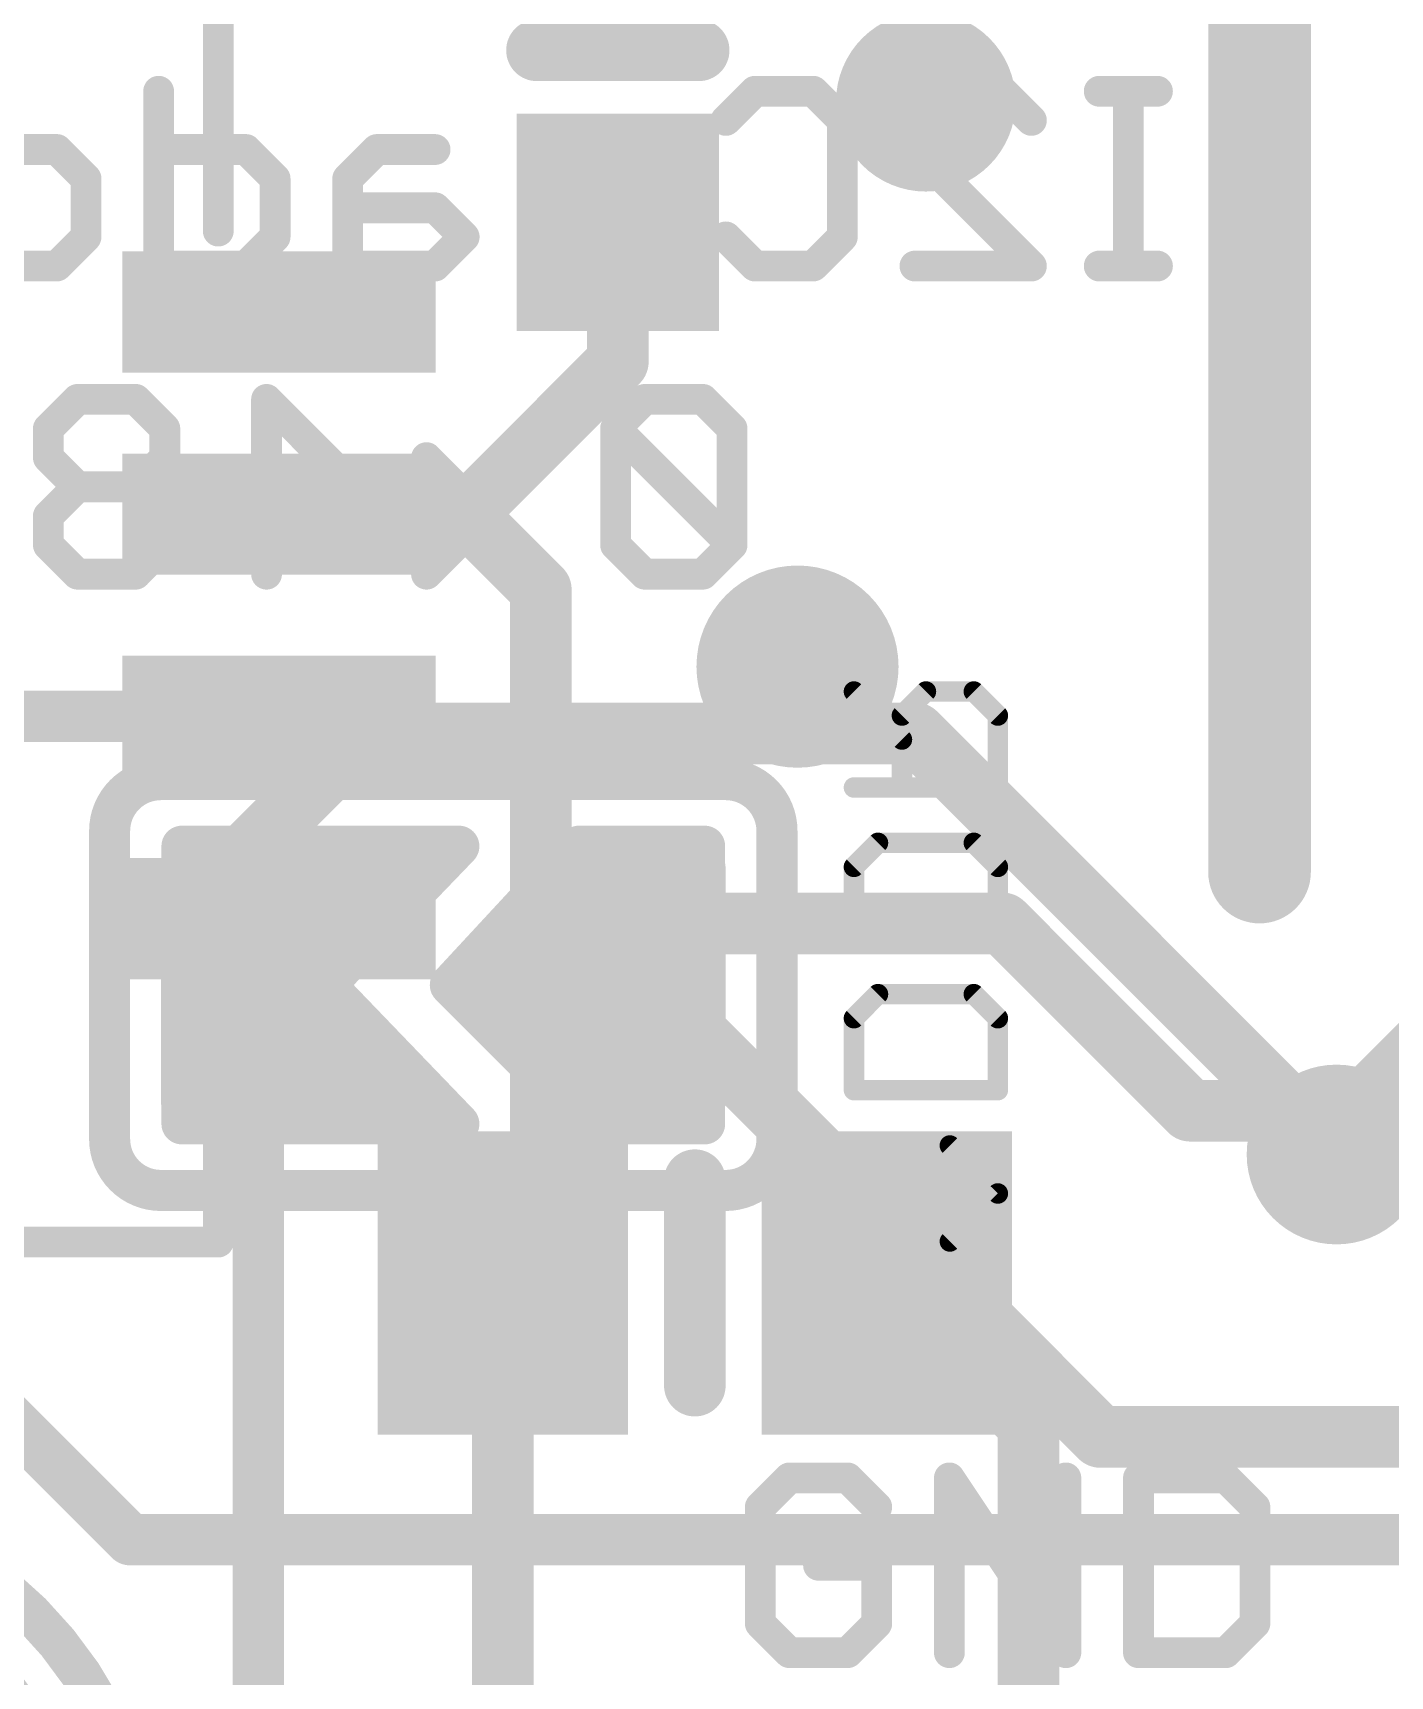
# Model space of a CAD drawing. Extents: x -0.1 to 34.1, y -8.2 to 17.9.
# Drawn here: x 3.96 to 10.68, y 3.64 to 11.77 of the extents above; entities that cross this region are included whole.
import ezdxf

# ---------------------------------------------------------------- set-up
doc = ezdxf.new("R2010")
doc.units = 0
for name, color, linetype in [('1', 12, 'CONTINUOUS'), ('16', 5, 'CONTINUOUS'), ('17', 110, 'CONTINUOUS'), ('18', 110, 'CONTINUOUS'), ('20', 53, 'CONTINUOUS'), ('21', 40, 'CONTINUOUS'), ('22', 6, 'CONTINUOUS')]:
    doc.layers.add(name, color=color, linetype=linetype)

# ---------------------------------------------------------------- blocks, each defined once
blk = doc.blocks.new('RECT')
blk.add_solid([(-0.5, -0.5), (0.5, -0.5), (-0.5, 0.5), (0.5, 0.5)])
blk = doc.blocks.new('PIE')
at = {"const_width": 0.5}
blk.add_lwpolyline([(0, -0.25, 1), (0, 0.25, 1), (0, -0.25)], format="xyb", dxfattribs=at)
blk = doc.blocks.new('RECT121920X243840R50')
at = {"const_width": 0.1905}
blk.add_lwpolyline([(0.2858, -0.5715), (0.2858, 0.5715, 0.4142), (0.1905, 0.6668), (-0.1905, 0.6668, 0.4142), (-0.2858, 0.5715), (-0.2858, -0.5715, 0.4142), (-0.1905, -0.6668), (0.1905, -0.6668, 0.4142)], format="xyb", close=True, dxfattribs=at)
blk.add_solid([(-0.2159, -0.5969), (0.2159, -0.5969), (-0.2159, 0.5969), (0.2159, 0.5969)])
blk = doc.blocks.new('ROUNDP')
at = {"const_width": 0.5}
blk.add_lwpolyline([(0, -0.25, 1), (0, 0.25, 1), (0, -0.25)], format="xyb", dxfattribs=at)
blk = doc.blocks.new('ROUNDV')
at = {"const_width": 0.5}
blk.add_lwpolyline([(0, -0.25, 1), (0, 0.25, 1), (0, -0.25)], format="xyb", dxfattribs=at)

msp = doc.modelspace()

# ---------------------------------------------------------------- linework, layer by layer
at = {"layer": '1'}
for points, const_width in [([(6.858, 10.834), (6.858, 10.144)], 0.3048), ([(6.858, 10.144), (6.104, 9.39)], 0.3048), ([(5.181, 9.39), (6.104, 9.39)], 0.3048), ([(6.104, 9.39), (6.477, 9.017)], 0.3048), ([(6.477, 9.017), (6.477, 7.366)], 0.3048), ([(5.181, 8.39), (3.437, 8.39)], 0.254), ([(5.181, 7.39), (5.08, 7.289)], 0.254), ([(6.477, 7.366), (6.477, 5.978)], 0.3048), ([(8.763, 7.366), (6.477, 7.366)], 0.3048), ([(9.6894, 6.4396), (8.763, 7.366)], 0.3048), ([(5.08, 7.289), (5.08, 1.905)], 0.254), ([(11.049, 6.985), (10.5036, 6.4396)], 0.3048), ([(10.287, 6.4396), (9.6894, 6.4396)], 0.3048), ([(10.5036, 6.4396), (10.287, 6.4396)], 0.3048), ([(10.287, 6.4396), (10.414, 6.3126)], 0.3048), ([(10.414, 6.3126), (10.414, 6.223)], 0.3048), ([(6.477, 5.978), (6.289, 5.79)], 0.3048), ([(6.289, 5.79), (6.289, 5.588)], 0.3048), ([(6.289, 5.588), (6.289, 2.601)], 0.3048), ([(8.89, 4.887), (8.189, 5.588)], 0.3048), ([(8.89, 2.54), (8.89, 4.887)], 0.3048)]:
    msp.add_lwpolyline(points, dxfattribs=dict(at, const_width=const_width))
for points, const_width in [([(6.9342, 10.834, 1), (6.7818, 10.834)], 0.1524), ([(6.9119, 10.0901, 1), (6.8041, 10.1979)], 0.1524), ([(6.7818, 10.144, 1), (6.9342, 10.144)], 0.1524), ([(5.181, 9.4662, 1), (5.181, 9.3138)], 0.1524), ([(6.1579, 9.4439, 1), (6.0501, 9.3361)], 0.1524), ([(6.0501, 9.4439, 1), (6.1579, 9.3361)], 0.1524), ([(6.104, 9.3138, 1), (6.104, 9.4662)], 0.1524), ([(6.5532, 9.017, 1), (6.4008, 9.017)], 0.1524), ([(6.4231, 8.9631, 1), (6.5309, 9.0709)], 0.1524), ([(5.181, 8.3265, 1), (5.181, 8.4535)], 0.127), ([(5.2259, 7.3451, 1), (5.1361, 7.4349)], 0.127), ([(6.5532, 7.366, 1), (6.4008, 7.366)], 0.1524), ([(6.477, 7.4422, 1), (6.477, 7.2898)], 0.1524), ([(8.8169, 7.4199, 1), (8.7091, 7.3121)], 0.1524), ([(8.763, 7.2898, 1), (8.763, 7.4422)], 0.1524), ([(5.1435, 7.289, 1), (5.0165, 7.289)], 0.127), ([(5.0351, 7.3339, 1), (5.1249, 7.2441)], 0.127), ([(6.4008, 7.366, 1), (6.5532, 7.366)], 0.1524), ([(9.6894, 6.5158, 1), (9.6894, 6.3634)], 0.1524), ([(10.287, 6.5158, 1), (10.287, 6.3634)], 0.1524), ([(10.3409, 6.4935, 1), (10.2331, 6.3857)], 0.1524), ([(10.287, 6.3634, 1), (10.287, 6.5158)], 0.1524), ([(10.5036, 6.3634, 1), (10.5036, 6.5158)], 0.1524), ([(9.6355, 6.3857, 1), (9.7433, 6.4935)], 0.1524), ([(10.4497, 6.4935, 1), (10.5575, 6.3857)], 0.1524), ([(10.4902, 6.3126, 1), (10.3378, 6.3126)], 0.1524), ([(10.3601, 6.2587, 1), (10.4679, 6.3665)], 0.1524), ([(10.3378, 6.223, 1), (10.4902, 6.223)], 0.1524), ([(6.5309, 5.9241, 1), (6.4231, 6.0319)], 0.1524), ([(6.4008, 5.978, 1), (6.5532, 5.978)], 0.1524), ([(6.3652, 5.79, 1), (6.2128, 5.79)], 0.1524), ([(6.2351, 5.8439, 1), (6.3429, 5.7361)], 0.1524), ([(6.3652, 5.588, 1), (6.2128, 5.588)], 0.1524), ([(8.2429, 5.6419, 1), (8.1351, 5.5341)], 0.1524), ([(6.2128, 5.588, 1), (6.3652, 5.588)], 0.1524), ([(8.9662, 4.887, 1), (8.8138, 4.887)], 0.1524), ([(8.8361, 4.8331, 1), (8.9439, 4.9409)], 0.1524)]:
    msp.add_lwpolyline(points, format="xyb", dxfattribs=dict(at, const_width=const_width))
at = {"layer": '16'}
for points, const_width in [([(5.6113, 8.3058), (4.9784, 7.6729)], 0.3048), ([(5.6113, 8.3058), (8.3312, 8.3058)], 0.3048), ([(8.3312, 8.3058), (10.414, 6.223)], 0.3048), ([(4.7014, 6.3746), (4.7014, 7.7478)], 0.2032), ([(4.7014, 7.7478), (6.0714, 7.7478)], 0.2032), ([(4.7014, 7.7216), (6.0462, 7.7216)], 0.2032), ([(4.9784, 7.0612), (4.9784, 7.6729)], 0.3048), ([(6.0714, 7.7478), (5.4102, 7.0612)], 0.2032), ([(6.6659, 7.7478), (6.0293, 7.0612)], 0.2032), ([(6.6416, 7.7216), (7.2874, 7.7216)], 0.2032), ([(7.2874, 7.7478), (6.6659, 7.7478)], 0.2032), ([(7.2874, 6.3746), (7.2874, 7.7478)], 0.2032), ([(4.7014, 7.5184), (5.8505, 7.5184)], 0.2032), ([(6.4532, 7.5184), (7.2874, 7.5184)], 0.2032), ([(4.7014, 7.3152), (5.6548, 7.3152)], 0.2032), ([(6.2648, 7.3152), (7.2874, 7.3152)], 0.2032), ([(4.7014, 7.112), (5.4591, 7.112)], 0.2032), ([(5.4102, 7.0612), (6.0714, 6.3746)], 0.2032), ([(6.0293, 7.0612), (6.7159, 6.3746)], 0.2032), ([(6.0764, 7.112), (7.2874, 7.112)], 0.2032), ([(9.2456, 4.826), (7.0104, 7.0612)], 0.3048), ([(4.7014, 6.9088), (5.557, 6.9088)], 0.2032), ([(6.1817, 6.9088), (7.2874, 6.9088)], 0.2032), ([(4.7014, 6.7056), (5.7526, 6.7056)], 0.2032), ([(6.3849, 6.7056), (7.2874, 6.7056)], 0.2032), ([(4.7014, 6.5024), (5.9483, 6.5024)], 0.2032), ([(6.5881, 6.5024), (7.2874, 6.5024)], 0.2032), ([(6.0714, 6.3746), (4.7014, 6.3746)], 0.2032), ([(6.7159, 6.3746), (7.2874, 6.3746)], 0.2032), ([(15.61, 6.223), (10.414, 6.223)], 0.3048), ([(4.445, 4.318), (3.429, 5.334)], 0.254), ([(12.6267, 4.826), (9.2456, 4.826)], 0.3048), ([(4.445, 4.318), (11.43, 4.318)], 0.254)]:
    msp.add_lwpolyline(points, dxfattribs=dict(at, const_width=const_width))
for points, const_width in [([(5.6113, 8.382, 1), (5.6113, 8.2296)], 0.1524), ([(5.6652, 8.2519, 1), (5.5574, 8.3597)], 0.1524), ([(8.3851, 8.3597, 1), (8.2773, 8.2519)], 0.1524), ([(8.3312, 8.2296, 1), (8.3312, 8.382)], 0.1524), ([(4.7522, 7.7478, 1), (4.6506, 7.7478)], 0.1016), ([(4.7014, 7.7986, 1), (4.7014, 7.697)], 0.1016), ([(4.7014, 7.7724, 1), (4.7014, 7.6708)], 0.1016), ([(5.0546, 7.6729, 1), (4.9022, 7.6729)], 0.1524), ([(4.9245, 7.7268, 1), (5.0323, 7.619)], 0.1524), ([(6.108, 7.7126, 1), (6.0348, 7.783)], 0.1016), ([(6.0462, 7.6708, 1), (6.0462, 7.7724)], 0.1016), ([(6.0714, 7.697, 1), (6.0714, 7.7986)], 0.1016), ([(6.6416, 7.7724, 1), (6.6416, 7.6708)], 0.1016), ([(6.6659, 7.7986, 1), (6.6659, 7.697)], 0.1016), ([(6.7032, 7.7133, 1), (6.6286, 7.7823)], 0.1016), ([(7.3382, 7.7478, 1), (7.2366, 7.7478)], 0.1016), ([(7.2874, 7.697, 1), (7.2874, 7.7986)], 0.1016), ([(7.2874, 7.6708, 1), (7.2874, 7.7724)], 0.1016), ([(4.7014, 7.5692, 1), (4.7014, 7.4676)], 0.1016), ([(5.8505, 7.4676, 1), (5.8505, 7.5692)], 0.1016), ([(6.4532, 7.5692, 1), (6.4532, 7.4676)], 0.1016), ([(7.2874, 7.4676, 1), (7.2874, 7.5692)], 0.1016), ([(4.7014, 7.366, 1), (4.7014, 7.2644)], 0.1016), ([(5.6548, 7.2644, 1), (5.6548, 7.366)], 0.1016), ([(6.2648, 7.366, 1), (6.2648, 7.2644)], 0.1016), ([(7.2874, 7.2644, 1), (7.2874, 7.366)], 0.1016), ([(4.7014, 7.1628, 1), (4.7014, 7.0612)], 0.1016), ([(5.4468, 7.0964, 1), (5.3736, 7.026)], 0.1016), ([(5.4591, 7.0612, 1), (5.4591, 7.1628)], 0.1016), ([(6.0652, 7.0971, 1), (5.9934, 7.0253)], 0.1016), ([(6.0764, 7.1628, 1), (6.0764, 7.0612)], 0.1016), ([(7.0643, 7.1151, 1), (6.9565, 7.0073)], 0.1524), ([(7.2874, 7.0612, 1), (7.2874, 7.1628)], 0.1016), ([(4.9022, 7.0612, 1), (5.0546, 7.0612)], 0.1524), ([(5.3736, 7.0964, 1), (5.4468, 7.026)], 0.1016), ([(5.992, 7.0957, 1), (6.0666, 7.0267)], 0.1016), ([(4.7014, 6.9596, 1), (4.7014, 6.858)], 0.1016), ([(5.557, 6.858, 1), (5.557, 6.9596)], 0.1016), ([(6.1817, 6.9596, 1), (6.1817, 6.858)], 0.1016), ([(7.2874, 6.858, 1), (7.2874, 6.9596)], 0.1016), ([(4.7014, 6.7564, 1), (4.7014, 6.6548)], 0.1016), ([(5.7526, 6.6548, 1), (5.7526, 6.7564)], 0.1016), ([(6.3849, 6.7564, 1), (6.3849, 6.6548)], 0.1016), ([(7.2874, 6.6548, 1), (7.2874, 6.7564)], 0.1016), ([(4.7014, 6.5532, 1), (4.7014, 6.4516)], 0.1016), ([(5.9483, 6.4516, 1), (5.9483, 6.5532)], 0.1016), ([(6.5881, 6.5532, 1), (6.5881, 6.4516)], 0.1016), ([(7.2874, 6.4516, 1), (7.2874, 6.5532)], 0.1016), ([(4.7014, 6.4254, 1), (4.7014, 6.3238)], 0.1016), ([(4.6506, 6.3746, 1), (4.7522, 6.3746)], 0.1016), ([(6.0348, 6.3394, 1), (6.108, 6.4098)], 0.1016), ([(6.0714, 6.3238, 1), (6.0714, 6.4254)], 0.1016), ([(6.7159, 6.4254, 1), (6.7159, 6.3238)], 0.1016), ([(6.68, 6.3387, 1), (6.7518, 6.4105)], 0.1016), ([(7.2366, 6.3746, 1), (7.3382, 6.3746)], 0.1016), ([(7.2874, 6.3238, 1), (7.2874, 6.4254)], 0.1016), ([(10.414, 6.2992, 1), (10.414, 6.1468)], 0.1524), ([(10.3601, 6.1691, 1), (10.4679, 6.2769)], 0.1524), ([(9.2456, 4.9022, 1), (9.2456, 4.7498)], 0.1524), ([(9.1917, 4.7721, 1), (9.2995, 4.8799)], 0.1524), ([(4.445, 4.3815, 1), (4.445, 4.2545)], 0.127), ([(4.4001, 4.2731, 1), (4.4899, 4.3629)], 0.127)]:
    msp.add_lwpolyline(points, format="xyb", dxfattribs=dict(at, const_width=const_width))
at = {"layer": '20', "const_width": 0.508}
msp.add_lwpolyline([(10.033, 7.62), (10.033, 12.065)], dxfattribs=at)
at = {"layer": '20', "const_width": 0.254}
msp.add_lwpolyline([(9.906, 7.62, 1), (10.16, 7.62)], format="xyb", dxfattribs=at)
at = {"layer": '21'}
for points, const_width in [([(4.881, 11.89), (4.881, 10.79)], 0.1524), ([(7.258, 11.684), (6.458, 11.684)], 0.3048), ([(4.881, 6.99), (4.881, 5.79)], 0.1524), ([(7.239, 6.096), (7.239, 5.08)], 0.3048), ([(4.881, 5.79), (2.281, 5.79)], 0.1524), ([(7.707, 4.6235), (7.5629, 4.4795)], 0.1524), ([(7.9951, 4.6235), (7.707, 4.6235)], 0.1524), ([(8.1391, 4.4795), (7.9951, 4.6235)], 0.1524), ([(8.4984, 3.7592), (8.4984, 4.6235)], 0.1524), ([(8.4984, 4.6235), (9.0747, 3.7592)], 0.1524), ([(9.0747, 3.7592), (9.0747, 4.6235)], 0.1524), ([(9.434, 4.6235), (9.434, 3.7592)], 0.1524), ([(9.8661, 4.6235), (9.434, 4.6235)], 0.1524), ([(10.0102, 4.4795), (9.8661, 4.6235)], 0.1524), ([(7.5629, 4.4795), (7.5629, 3.9033)], 0.1524), ([(10.0102, 3.9033), (10.0102, 4.4795)], 0.1524), ([(8.1391, 4.1914), (7.851, 4.1914)], 0.1524), ([(8.1391, 3.9033), (8.1391, 4.1914)], 0.1524), ([(7.5629, 3.9033), (7.707, 3.7592)], 0.1524), ([(7.9951, 3.7592), (8.1391, 3.9033)], 0.1524), ([(9.8661, 3.7592), (10.0102, 3.9033)], 0.1524), ([(7.707, 3.7592), (7.9951, 3.7592)], 0.1524), ([(9.434, 3.7592), (9.8661, 3.7592)], 0.1524)]:
    msp.add_lwpolyline(points, dxfattribs=dict(at, const_width=const_width))
for points, const_width in [([(6.458, 11.7602, 1), (6.458, 11.6078)], 0.1524), ([(7.258, 11.6078, 1), (7.258, 11.7602)], 0.1524), ([(4.8429, 10.79, 1), (4.9191, 10.79)], 0.0762), ([(4.9191, 6.99, 1), (4.8429, 6.99)], 0.0762), ([(7.3152, 6.096, 1), (7.1628, 6.096)], 0.1524), ([(4.881, 5.7519, 1), (4.881, 5.8281)], 0.0762), ([(4.8429, 5.79, 1), (4.9191, 5.79)], 0.0762), ([(7.1628, 5.08, 1), (7.3152, 5.08)], 0.1524), ([(2.54, 0.54, 1), (2.54, 4.54, 1), (2.54, 0.54)], 0.2032), ([(7.707, 4.6616, 1), (7.707, 4.5854)], 0.0762), ([(7.7339, 4.5966, 1), (7.68, 4.6505)], 0.0762), ([(8.022, 4.6505, 1), (7.9681, 4.5966)], 0.0762), ([(7.9951, 4.5854, 1), (7.9951, 4.6616)], 0.0762), ([(8.5301, 4.6447, 1), (8.4667, 4.6024)], 0.0762), ([(8.5365, 4.6235, 1), (8.4603, 4.6235)], 0.0762), ([(9.1128, 4.6235, 1), (9.0366, 4.6235)], 0.0762), ([(9.4721, 4.6235, 1), (9.3959, 4.6235)], 0.0762), ([(9.434, 4.6616, 1), (9.434, 4.5854)], 0.0762), ([(9.8931, 4.6505, 1), (9.8392, 4.5966)], 0.0762), ([(9.8661, 4.5854, 1), (9.8661, 4.6616)], 0.0762), ([(7.601, 4.4795, 1), (7.5248, 4.4795)], 0.0762), ([(10.0483, 4.4795, 1), (9.9721, 4.4795)], 0.0762), ([(7.536, 4.5064, 1), (7.5899, 4.4525)], 0.0762), ([(8.1122, 4.4525, 1), (8.1661, 4.5064)], 0.0762), ([(9.9832, 4.4525, 1), (10.0371, 4.5064)], 0.0762), ([(7.851, 4.2295, 1), (7.851, 4.1533)], 0.0762), ([(8.1772, 4.1914, 1), (8.101, 4.1914)], 0.0762), ([(8.1391, 4.1533, 1), (8.1391, 4.2295)], 0.0762), ([(7.5899, 3.9302, 1), (7.536, 3.8763)], 0.0762), ([(7.5248, 3.9033, 1), (7.601, 3.9033)], 0.0762), ([(8.101, 3.9033, 1), (8.1772, 3.9033)], 0.0762), ([(8.1661, 3.8763, 1), (8.1122, 3.9302)], 0.0762), ([(9.9721, 3.9033, 1), (10.0483, 3.9033)], 0.0762), ([(10.0371, 3.8763, 1), (9.9832, 3.9302)], 0.0762), ([(7.707, 3.7973, 1), (7.707, 3.7211)], 0.0762), ([(7.68, 3.7323, 1), (7.7339, 3.7861)], 0.0762), ([(7.9681, 3.7861, 1), (8.022, 3.7323)], 0.0762), ([(7.9951, 3.7211, 1), (7.9951, 3.7973)], 0.0762), ([(9.434, 3.7973, 1), (9.434, 3.7211)], 0.0762), ([(9.8392, 3.7861, 1), (9.8931, 3.7323)], 0.0762), ([(9.8661, 3.7211, 1), (9.8661, 3.7973)], 0.0762), ([(8.4603, 3.7592, 1), (8.5365, 3.7592)], 0.0762), ([(9.0366, 3.7592, 1), (9.1128, 3.7592)], 0.0762), ([(9.043, 3.7381, 1), (9.1064, 3.7803)], 0.0762), ([(9.3959, 3.7592, 1), (9.4721, 3.7592)], 0.0762)]:
    msp.add_lwpolyline(points, format="xyb", dxfattribs=dict(at, const_width=const_width))
at = {"layer": '22'}
for points, const_width in [([(4.586, 11.4815), (4.586, 10.6172)], 0.1524), ([(7.3926, 11.3375), (7.5366, 11.4815)], 0.1524), ([(7.5366, 11.4815), (7.8247, 11.4815)], 0.1524), ([(7.8247, 11.4815), (7.9688, 11.3375)], 0.1524), ([(8.3281, 11.3375), (8.4722, 11.4815)], 0.1524), ([(8.4722, 11.4815), (8.7603, 11.4815)], 0.1524), ([(8.7603, 11.4815), (8.9043, 11.3375)], 0.1524), ([(9.528, 11.4815), (9.2399, 11.4815)], 0.1524), ([(9.3839, 10.6172), (9.3839, 11.4815)], 0.1524), ([(7.9688, 11.3375), (7.9688, 10.7613)], 0.1524), ([(8.3281, 11.1934), (8.3281, 11.3375)], 0.1524), ([(4.0827, 11.1934), (3.6505, 11.1934)], 0.1524), ([(4.2267, 11.0494), (4.0827, 11.1934)], 0.1524), ([(5.0182, 11.1934), (4.586, 11.1934)], 0.1524), ([(5.1622, 11.0494), (5.0182, 11.1934)], 0.1524), ([(5.6656, 11.1934), (5.5215, 11.0494)], 0.1524), ([(5.9537, 11.1934), (5.6656, 11.1934)], 0.1524), ([(8.9043, 10.6172), (8.3281, 11.1934)], 0.1524), ([(4.2267, 10.7613), (4.2267, 11.0494)], 0.1524), ([(5.1622, 10.7613), (5.1622, 11.0494)], 0.1524), ([(5.5215, 11.0494), (5.5215, 10.6172)], 0.1524), ([(5.9537, 10.9053), (5.5215, 10.9053)], 0.1524), ([(6.0978, 10.7613), (5.9537, 10.9053)], 0.1524), ([(4.0827, 10.6172), (4.2267, 10.7613)], 0.1524), ([(5.0182, 10.6172), (5.1622, 10.7613)], 0.1524), ([(5.9537, 10.6172), (6.0978, 10.7613)], 0.1524), ([(7.5366, 10.6172), (7.3926, 10.7613)], 0.1524), ([(7.9688, 10.7613), (7.8247, 10.6172)], 0.1524), ([(3.6505, 10.6172), (4.0827, 10.6172)], 0.1524), ([(4.586, 10.6172), (5.0182, 10.6172)], 0.1524), ([(5.5215, 10.6172), (5.9537, 10.6172)], 0.1524), ([(7.8247, 10.6172), (7.5366, 10.6172)], 0.1524), ([(8.3281, 10.6172), (8.9043, 10.6172)], 0.1524), ([(9.528, 10.6172), (9.2399, 10.6172)], 0.1524), ([(4.1844, 9.9575), (4.0403, 9.8135)], 0.1524), ([(4.4725, 9.9575), (4.1844, 9.9575)], 0.1524), ([(4.6165, 9.8135), (4.4725, 9.9575)], 0.1524), ([(5.1199, 9.0932), (5.1199, 9.9575)], 0.1524), ([(5.1199, 9.9575), (5.552, 9.5254)], 0.1524), ([(6.9909, 9.9575), (6.8469, 9.8135)], 0.1524), ([(7.279, 9.9575), (6.9909, 9.9575)], 0.1524), ([(7.4231, 9.8135), (7.279, 9.9575)], 0.1524), ([(4.0403, 9.8135), (4.0403, 9.6694)], 0.1524), ([(4.6165, 9.6694), (4.6165, 9.8135)], 0.1524), ([(6.8469, 9.8135), (6.8469, 9.2373)], 0.1524), ([(7.4231, 9.2373), (6.8469, 9.8135)], 0.1524), ([(7.4231, 9.2373), (7.4231, 9.8135)], 0.1524), ([(4.0403, 9.6694), (4.1844, 9.5254)], 0.1524), ([(4.4725, 9.5254), (4.6165, 9.6694)], 0.1524), ([(6.4876, 9.6694), (5.9113, 9.0932)], 0.1524), ([(6.4876, 9.0932), (5.9113, 9.6694)], 0.1524), ([(4.1844, 9.5254), (4.0403, 9.3813)], 0.1524), ([(4.4725, 9.5254), (4.1844, 9.5254)], 0.1524), ([(4.6165, 9.3813), (4.4725, 9.5254)], 0.1524), ([(5.552, 9.5254), (4.9758, 9.5254)], 0.1524), ([(4.0403, 9.3813), (4.0403, 9.2373)], 0.1524), ([(4.6165, 9.2373), (4.6165, 9.3813)], 0.1524), ([(4.0403, 9.2373), (4.1844, 9.0932)], 0.1524), ([(4.4725, 9.0932), (4.6165, 9.2373)], 0.1524), ([(6.8469, 9.2373), (6.9909, 9.0932)], 0.1524), ([(7.279, 9.0932), (7.4231, 9.2373)], 0.1524), ([(4.1844, 9.0932), (4.4725, 9.0932)], 0.1524), ([(6.9909, 9.0932), (7.279, 9.0932)], 0.1524), ([(8.2637, 8.2755), (8.0264, 8.5128)], 0.1016), ([(8.3823, 8.5128), (8.2637, 8.3941)], 0.1016), ([(8.6196, 8.5128), (8.3823, 8.5128)], 0.1016), ([(8.7382, 8.3941), (8.6196, 8.5128)], 0.1016), ([(8.2637, 8.3941), (8.2637, 8.0382)], 0.1016), ([(8.7382, 8.0382), (8.7382, 8.3941)], 0.1016), ([(7.3914, 8.0772), (4.5974, 8.0772)], 0.2032), ([(8.0264, 8.0382), (8.7382, 8.0382)], 0.1016), ([(4.3434, 6.2992), (4.3434, 7.8232)], 0.2032), ([(7.6454, 6.2992), (7.6454, 7.8232)], 0.2032), ([(8.0264, 7.6457), (8.145, 7.7643)], 0.1016), ([(8.145, 7.7643), (8.6196, 7.7643)], 0.1016), ([(8.6196, 7.7643), (8.7382, 7.6457)], 0.1016), ([(8.0264, 7.2898), (8.0264, 7.6457)], 0.1016), ([(8.7382, 7.6457), (8.7382, 7.2898)], 0.1016), ([(8.7382, 7.2898), (8.0264, 7.2898)], 0.1016), ([(8.0264, 6.8973), (8.145, 7.0159)], 0.1016), ([(8.145, 7.0159), (8.6196, 7.0159)], 0.1016), ([(8.6196, 7.0159), (8.7382, 6.8973)], 0.1016), ([(8.0264, 6.5414), (8.0264, 6.8973)], 0.1016), ([(8.7382, 6.8973), (8.7382, 6.5414)], 0.1016), ([(8.7382, 6.5414), (8.0264, 6.5414)], 0.1016), ([(8.5009, 6.2675), (8.0264, 6.2675)], 0.1016), ([(8.3823, 5.793), (8.3823, 6.2675)], 0.1016), ([(8.7382, 6.0302), (8.5009, 6.2675)], 0.1016), ([(4.5974, 6.0452), (7.3914, 6.0452)], 0.2032), ([(8.5009, 5.793), (8.7382, 6.0302)], 0.1016), ([(8.0264, 5.793), (8.5009, 5.793)], 0.1016)]:
    msp.add_lwpolyline(points, dxfattribs=dict(at, const_width=const_width))
for points, const_width in [([(4.6241, 11.4815, 1), (4.5479, 11.4815)], 0.0762), ([(7.5366, 11.5196, 1), (7.5366, 11.4434)], 0.0762), ([(7.5636, 11.4546, 1), (7.5097, 11.5085)], 0.0762), ([(7.8517, 11.5085, 1), (7.7978, 11.4546)], 0.0762), ([(7.8247, 11.4434, 1), (7.8247, 11.5196)], 0.0762), ([(8.4722, 11.5196, 1), (8.4722, 11.4434)], 0.0762), ([(8.4991, 11.4546, 1), (8.4452, 11.5085)], 0.0762), ([(8.7872, 11.5085, 1), (8.7333, 11.4546)], 0.0762), ([(8.7603, 11.4434, 1), (8.7603, 11.5196)], 0.0762), ([(9.2399, 11.5196, 1), (9.2399, 11.4434)], 0.0762), ([(9.422, 11.4815, 1), (9.3458, 11.4815)], 0.0762), ([(9.528, 11.4434, 1), (9.528, 11.5196)], 0.0762), ([(7.3656, 11.3644, 1), (7.4195, 11.3105)], 0.0762), ([(8.0069, 11.3375, 1), (7.9307, 11.3375)], 0.0762), ([(7.9419, 11.3105, 1), (7.9957, 11.3644)], 0.0762), ([(8.3662, 11.3375, 1), (8.29, 11.3375)], 0.0762), ([(8.3012, 11.3644, 1), (8.355, 11.3105)], 0.0762), ([(8.8774, 11.3105, 1), (8.9313, 11.3644)], 0.0762), ([(4.1096, 11.2204, 1), (4.0557, 11.1665)], 0.0762), ([(4.0827, 11.1553, 1), (4.0827, 11.2315)], 0.0762), ([(4.586, 11.2315, 1), (4.586, 11.1553)], 0.0762), ([(5.0451, 11.2204, 1), (4.9912, 11.1665)], 0.0762), ([(5.0182, 11.1553, 1), (5.0182, 11.2315)], 0.0762), ([(5.6656, 11.2315, 1), (5.6656, 11.1553)], 0.0762), ([(5.6925, 11.1665, 1), (5.6387, 11.2204)], 0.0762), ([(5.9537, 11.1553, 1), (5.9537, 11.2315)], 0.0762), ([(8.355, 11.2204, 1), (8.3012, 11.1665)], 0.0762), ([(8.29, 11.1934, 1), (8.3662, 11.1934)], 0.0762), ([(4.2648, 11.0494, 1), (4.1886, 11.0494)], 0.0762), ([(4.1998, 11.0224, 1), (4.2537, 11.0763)], 0.0762), ([(5.2003, 11.0494, 1), (5.1241, 11.0494)], 0.0762), ([(5.1353, 11.0224, 1), (5.1892, 11.0763)], 0.0762), ([(5.5596, 11.0494, 1), (5.4834, 11.0494)], 0.0762), ([(5.4946, 11.0763, 1), (5.5485, 11.0224)], 0.0762), ([(5.5215, 10.9434, 1), (5.5215, 10.8672)], 0.0762), ([(5.9806, 10.9323, 1), (5.9268, 10.8784)], 0.0762), ([(5.9537, 10.8672, 1), (5.9537, 10.9434)], 0.0762), ([(4.2537, 10.7343, 1), (4.1998, 10.7882)], 0.0762), ([(5.1892, 10.7343, 1), (5.1353, 10.7882)], 0.0762), ([(6.1247, 10.7343, 1), (6.0708, 10.7882)], 0.0762), ([(6.0708, 10.7343, 1), (6.1247, 10.7882)], 0.0762), ([(7.4195, 10.7882, 1), (7.3656, 10.7343)], 0.0762), ([(7.9957, 10.7343, 1), (7.9419, 10.7882)], 0.0762), ([(4.1886, 10.7613, 1), (4.2648, 10.7613)], 0.0762), ([(5.1241, 10.7613, 1), (5.2003, 10.7613)], 0.0762), ([(7.9307, 10.7613, 1), (8.0069, 10.7613)], 0.0762), ([(4.0557, 10.6441, 1), (4.1096, 10.5903)], 0.0762), ([(4.0827, 10.5791, 1), (4.0827, 10.6553)], 0.0762), ([(4.586, 10.6553, 1), (4.586, 10.5791)], 0.0762), ([(4.5479, 10.6172, 1), (4.6241, 10.6172)], 0.0762), ([(4.9912, 10.6441, 1), (5.0451, 10.5903)], 0.0762), ([(5.0182, 10.5791, 1), (5.0182, 10.6553)], 0.0762), ([(5.5215, 10.6553, 1), (5.5215, 10.5791)], 0.0762), ([(5.4834, 10.6172, 1), (5.5596, 10.6172)], 0.0762), ([(5.9268, 10.6441, 1), (5.9806, 10.5903)], 0.0762), ([(5.9537, 10.5791, 1), (5.9537, 10.6553)], 0.0762), ([(7.5366, 10.6553, 1), (7.5366, 10.5791)], 0.0762), ([(7.5097, 10.5903, 1), (7.5636, 10.6441)], 0.0762), ([(7.7978, 10.6441, 1), (7.8517, 10.5903)], 0.0762), ([(7.8247, 10.5791, 1), (7.8247, 10.6553)], 0.0762), ([(8.3281, 10.6553, 1), (8.3281, 10.5791)], 0.0762), ([(8.8774, 10.5903, 1), (8.9313, 10.6441)], 0.0762), ([(8.9043, 10.5791, 1), (8.9043, 10.6553)], 0.0762), ([(9.2399, 10.6553, 1), (9.2399, 10.5791)], 0.0762), ([(9.3458, 10.6172, 1), (9.422, 10.6172)], 0.0762), ([(9.528, 10.5791, 1), (9.528, 10.6553)], 0.0762), ([(4.1844, 9.9956, 1), (4.1844, 9.9194)], 0.0762), ([(4.2113, 9.9306, 1), (4.1574, 9.9845)], 0.0762), ([(4.4994, 9.9845, 1), (4.4455, 9.9306)], 0.0762), ([(4.4725, 9.9194, 1), (4.4725, 9.9956)], 0.0762), ([(5.1468, 9.9845, 1), (5.0929, 9.9306)], 0.0762), ([(5.158, 9.9575, 1), (5.0818, 9.9575)], 0.0762), ([(6.9909, 9.9956, 1), (6.9909, 9.9194)], 0.0762), ([(7.0179, 9.9306, 1), (6.964, 9.9845)], 0.0762), ([(7.306, 9.9845, 1), (7.2521, 9.9306)], 0.0762), ([(7.279, 9.9194, 1), (7.279, 9.9956)], 0.0762), ([(4.0784, 9.8135, 1), (4.0022, 9.8135)], 0.0762), ([(4.0134, 9.8404, 1), (4.0672, 9.7865)], 0.0762), ([(4.6546, 9.8135, 1), (4.5784, 9.8135)], 0.0762), ([(4.5896, 9.7865, 1), (4.6435, 9.8404)], 0.0762), ([(6.8738, 9.8404, 1), (6.8199, 9.7865)], 0.0762), ([(6.8199, 9.8404, 1), (6.8738, 9.7865)], 0.0762), ([(6.885, 9.8135, 1), (6.8088, 9.8135)], 0.0762), ([(7.4612, 9.8135, 1), (7.385, 9.8135)], 0.0762), ([(7.3961, 9.7865, 1), (7.45, 9.8404)], 0.0762), ([(4.0672, 9.6964, 1), (4.0134, 9.6425)], 0.0762), ([(4.0022, 9.6694, 1), (4.0784, 9.6694)], 0.0762), ([(4.5784, 9.6694, 1), (4.6546, 9.6694)], 0.0762), ([(4.6435, 9.6425, 1), (4.5896, 9.6964)], 0.0762), ([(5.9383, 9.6964, 1), (5.8844, 9.6425)], 0.0762), ([(6.5145, 9.6425, 1), (6.4606, 9.6964)], 0.0762), ([(4.1844, 9.5635, 1), (4.1844, 9.4873)], 0.0762), ([(4.2113, 9.4984, 1), (4.1574, 9.5523)], 0.0762), ([(4.1574, 9.4984, 1), (4.2113, 9.5523)], 0.0762), ([(4.4994, 9.5523, 1), (4.4455, 9.4984)], 0.0762), ([(4.4455, 9.5523, 1), (4.4994, 9.4984)], 0.0762), ([(4.4725, 9.4873, 1), (4.4725, 9.5635)], 0.0762), ([(4.9758, 9.5635, 1), (4.9758, 9.4873)], 0.0762), ([(5.5251, 9.4984, 1), (5.579, 9.5523)], 0.0762), ([(5.552, 9.4873, 1), (5.552, 9.5635)], 0.0762), ([(4.0784, 9.3813, 1), (4.0022, 9.3813)], 0.0762), ([(4.0134, 9.4083, 1), (4.0672, 9.3544)], 0.0762), ([(4.6546, 9.3813, 1), (4.5784, 9.3813)], 0.0762), ([(4.5896, 9.3544, 1), (4.6435, 9.4083)], 0.0762), ([(4.0672, 9.2642, 1), (4.0134, 9.2103)], 0.0762), ([(4.0022, 9.2373, 1), (4.0784, 9.2373)], 0.0762), ([(4.5784, 9.2373, 1), (4.6546, 9.2373)], 0.0762), ([(4.6435, 9.2103, 1), (4.5896, 9.2642)], 0.0762), ([(6.8738, 9.2642, 1), (6.8199, 9.2103)], 0.0762), ([(6.8088, 9.2373, 1), (6.885, 9.2373)], 0.0762), ([(7.385, 9.2373, 1), (7.4612, 9.2373)], 0.0762), ([(7.45, 9.2103, 1), (7.3961, 9.2642)], 0.0762), ([(7.3961, 9.2103, 1), (7.45, 9.2642)], 0.0762), ([(4.1844, 9.1313, 1), (4.1844, 9.0551)], 0.0762), ([(4.1574, 9.0663, 1), (4.2113, 9.1201)], 0.0762), ([(4.4455, 9.1201, 1), (4.4994, 9.0663)], 0.0762), ([(4.4725, 9.0551, 1), (4.4725, 9.1313)], 0.0762), ([(5.0818, 9.0932, 1), (5.158, 9.0932)], 0.0762), ([(5.8844, 9.1201, 1), (5.9383, 9.0663)], 0.0762), ([(6.4606, 9.0663, 1), (6.5145, 9.1201)], 0.0762), ([(6.9909, 9.1313, 1), (6.9909, 9.0551)], 0.0762), ([(6.964, 9.0663, 1), (7.0179, 9.1201)], 0.0762), ([(7.2521, 9.1201, 1), (7.306, 9.0663)], 0.0762), ([(7.279, 9.0551, 1), (7.279, 9.1313)], 0.0762), ([(8.0444, 8.5307, 1), (8.0084, 8.4948)], 0.0508), ([(8.3823, 8.5382, 1), (8.3823, 8.4874)], 0.0508), ([(8.4003, 8.4948, 1), (8.3643, 8.5307)], 0.0508), ([(8.6375, 8.5307, 1), (8.6016, 8.4948)], 0.0508), ([(8.6196, 8.4874, 1), (8.6196, 8.5382)], 0.0508), ([(8.2891, 8.3941, 1), (8.2383, 8.3941)], 0.0508), ([(8.2457, 8.4121, 1), (8.2816, 8.3762)], 0.0508), ([(8.7636, 8.3941, 1), (8.7128, 8.3941)], 0.0508), ([(8.7202, 8.3762, 1), (8.7562, 8.4121)], 0.0508), ([(8.2457, 8.2575, 1), (8.2816, 8.2934)], 0.0508), ([(4.5974, 8.0772, 0.4142), (4.3434, 7.8232)], 0.2032), ([(4.5974, 8.128, 1), (4.5974, 8.0264)], 0.1016), ([(4.5974, 8.0264, 1), (4.5974, 8.128)], 0.1016), ([(7.6454, 7.8232, 0.4142), (7.3914, 8.0772)], 0.2032), ([(7.3914, 8.128, 1), (7.3914, 8.0264)], 0.1016), ([(7.3914, 8.0264, 1), (7.3914, 8.128)], 0.1016), ([(8.0264, 8.0636, 1), (8.0264, 8.0128)], 0.0508), ([(8.2383, 8.0382, 1), (8.2891, 8.0382)], 0.0508), ([(8.7128, 8.0382, 1), (8.7636, 8.0382)], 0.0508), ([(8.7382, 8.0128, 1), (8.7382, 8.0636)], 0.0508), ([(4.3942, 7.8232, 1), (4.2926, 7.8232)], 0.1016), ([(7.6962, 7.8232, 1), (7.5946, 7.8232)], 0.1016), ([(4.2926, 7.8232, 1), (4.3942, 7.8232)], 0.1016), ([(7.5946, 7.8232, 1), (7.6962, 7.8232)], 0.1016), ([(8.145, 7.7897, 1), (8.145, 7.7389)], 0.0508), ([(8.163, 7.7464, 1), (8.1271, 7.7823)], 0.0508), ([(8.6375, 7.7823, 1), (8.6016, 7.7464)], 0.0508), ([(8.6196, 7.7389, 1), (8.6196, 7.7897)], 0.0508), ([(8.0084, 7.6637, 1), (8.0444, 7.6277)], 0.0508), ([(8.0518, 7.6457, 1), (8.001, 7.6457)], 0.0508), ([(8.7636, 7.6457, 1), (8.7128, 7.6457)], 0.0508), ([(8.7202, 7.6277, 1), (8.7562, 7.6637)], 0.0508), ([(8.0264, 7.3152, 1), (8.0264, 7.2644)], 0.0508), ([(8.001, 7.2898, 1), (8.0518, 7.2898)], 0.0508), ([(8.7128, 7.2898, 1), (8.7636, 7.2898)], 0.0508), ([(8.7382, 7.2644, 1), (8.7382, 7.3152)], 0.0508), ([(8.145, 7.0413, 1), (8.145, 6.9905)], 0.0508), ([(8.163, 6.998, 1), (8.1271, 7.0339)], 0.0508), ([(8.6375, 7.0339, 1), (8.6016, 6.998)], 0.0508), ([(8.6196, 6.9905, 1), (8.6196, 7.0413)], 0.0508), ([(8.0518, 6.8973, 1), (8.001, 6.8973)], 0.0508), ([(8.0084, 6.9152, 1), (8.0444, 6.8793)], 0.0508), ([(8.7636, 6.8973, 1), (8.7128, 6.8973)], 0.0508), ([(8.7202, 6.8793, 1), (8.7562, 6.9152)], 0.0508), ([(8.0264, 6.5668, 1), (8.0264, 6.516)], 0.0508), ([(8.7382, 6.516, 1), (8.7382, 6.5668)], 0.0508), ([(8.001, 6.5414, 1), (8.0518, 6.5414)], 0.0508), ([(8.7128, 6.5414, 1), (8.7636, 6.5414)], 0.0508), ([(4.3434, 6.2992, 0.4142), (4.5974, 6.0452)], 0.2032), ([(4.3942, 6.2992, 1), (4.2926, 6.2992)], 0.1016), ([(4.2926, 6.2992, 1), (4.3942, 6.2992)], 0.1016), ([(7.3914, 6.0452, 0.4142), (7.6454, 6.2992)], 0.2032), ([(7.6962, 6.2992, 1), (7.5946, 6.2992)], 0.1016), ([(7.5946, 6.2992, 1), (7.6962, 6.2992)], 0.1016), ([(8.0264, 6.2929, 1), (8.0264, 6.2421)], 0.0508), ([(8.4077, 6.2675, 1), (8.3569, 6.2675)], 0.0508), ([(8.5189, 6.2855, 1), (8.483, 6.2495)], 0.0508), ([(8.5009, 6.2421, 1), (8.5009, 6.2929)], 0.0508), ([(4.5974, 6.096, 1), (4.5974, 5.9944)], 0.1016), ([(4.5974, 5.9944, 1), (4.5974, 6.096)], 0.1016), ([(7.3914, 6.096, 1), (7.3914, 5.9944)], 0.1016), ([(7.3914, 5.9944, 1), (7.3914, 6.096)], 0.1016), ([(8.7562, 6.0123, 1), (8.7202, 6.0482)], 0.0508), ([(8.7202, 6.0123, 1), (8.7562, 6.0482)], 0.0508), ([(8.0264, 5.8184, 1), (8.0264, 5.7676)], 0.0508), ([(8.3569, 5.793, 1), (8.4077, 5.793)], 0.0508), ([(8.483, 5.8109, 1), (8.5189, 5.775)], 0.0508), ([(8.5009, 5.7676, 1), (8.5009, 5.8184)], 0.0508)]:
    msp.add_lwpolyline(points, format="xyb", dxfattribs=dict(at, const_width=const_width))

# ---------------------------------------------------------------- block references
at = {"layer": '1', "xscale": 1.075, "rotation": 270}
msp.add_blockref('RECT', (6.858, 10.834), dxfattribs=at)
at = {"layer": '1'}
for p, xscale, yscale in [((5.181, 10.39), 1.55, 0.6), ((5.181, 9.39), 1.55, 0.6), ((5.181, 8.39), 1.55, 0.6), ((5.181, 7.39), 1.55, 0.6), ((6.289, 5.588), 1.24, 1.5), ((8.189, 5.588), 1.24, 1.5)]:
    msp.add_blockref('RECT', p, dxfattribs=dict(at, xscale=xscale, yscale=yscale))
msp.add_blockref('PIE', (7.747, 8.636), dxfattribs=at)
at = {"layer": '16', "rotation": 180}
for p in [(4.9784, 7.0612), (7.0104, 7.0612)]:
    msp.add_blockref('RECT121920X243840R50', p, dxfattribs=at)
at = {"layer": '17', "xscale": 3.516, "yscale": 3.516}
msp.add_blockref('ROUNDP', (2.54, 2.54), dxfattribs=at)
msp.add_blockref('ROUNDP', (2.54, 2.54), dxfattribs=at)
at = {"layer": '18', "xscale": 0.889, "yscale": 0.889}
for p in [(8.382, 11.43), (8.382, 11.43), (10.414, 6.223), (10.414, 6.223)]:
    msp.add_blockref('ROUNDV', p, dxfattribs=at)

doc.saveas('drawing.dxf')
